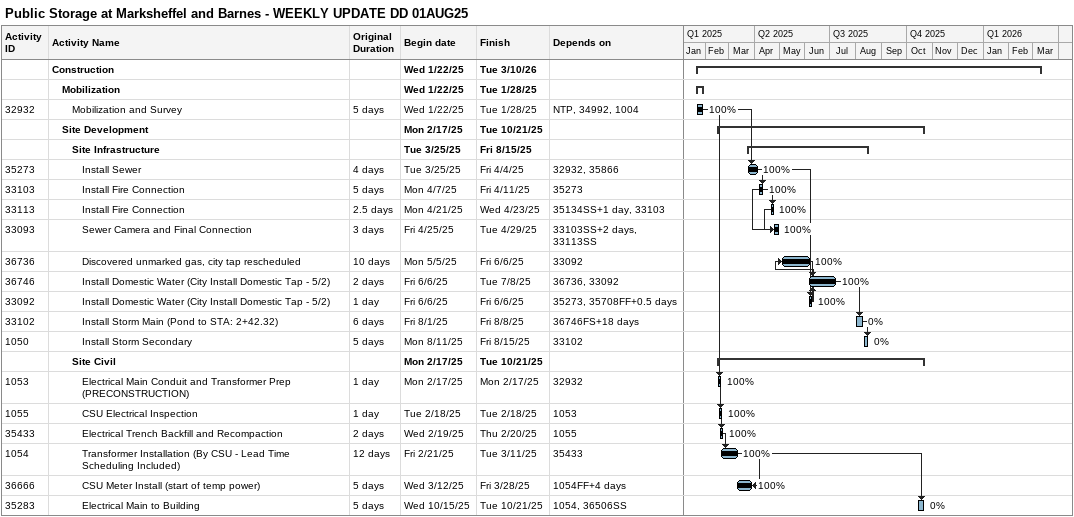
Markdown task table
Public Storage at Marksheffel and Barnes - WEEKLY UPDATE DD 01AUG25

| ID | Level | Task | Original duration | Start | Finish | Predecessors | % complete |
|---|---|---|---|---|---|---|---|
|  | 1 | **Construction** |  | 2025-01-22 | 2026-03-10 |  |  |
|  | 2 | **Mobilization** |  | 2025-01-22 | 2025-01-28 |  |  |
| 32932 | 3 | Mobilization and Survey | 5d | 2025-01-22 | 2025-01-28 | NTP, 34992, 1004 | 100 |
|  | 2 | **Site Development** |  | 2025-02-17 | 2025-10-21 |  |  |
|  | 3 | **Site Infrastructure** |  | 2025-03-25 | 2025-08-15 |  |  |
| 35273 | 4 | Install Sewer | 4d | 2025-03-25 | 2025-04-04 | 32932, 35866 | 100 |
| 33103 | 4 | Install Fire Connection | 5d | 2025-04-07 | 2025-04-11 | 35273 | 100 |
| 33113 | 4 | Install Fire Connection | 2.5d | 2025-04-21 | 2025-04-23 | 35134SS+1d, 33103 | 100 |
| 33093 | 4 | Sewer Camera and Final Connection | 3d | 2025-04-25 | 2025-04-29 | 33103SS+2d, 33113SS | 100 |
| 36736 | 4 | Discovered unmarked gas, city tap rescheduled | 10d | 2025-05-05 | 2025-06-06 | 33092 | 100 |
| 36746 | 4 | Install Domestic Water (City Install Domestic Tap - 5/2) | 2d | 2025-06-06 | 2025-07-08 | 36736, 33092 | 100 |
| 33092 | 4 | Install Domestic Water (City Install Domestic Tap - 5/2) | 1d | 2025-06-06 | 2025-06-06 | 35273, 35708FF+0.5d | 100 |
| 33102 | 4 | Install Storm Main (Pond to STA: 2+42.32) | 6d | 2025-08-01 | 2025-08-08 | 36746FS+18d | 0 |
| 1050 | 4 | Install Storm Secondary | 5d | 2025-08-11 | 2025-08-15 | 33102 | 0 |
|  | 3 | **Site Civil** |  | 2025-02-17 | 2025-10-21 |  |  |
| 1053 | 4 | Electrical Main Conduit and Transformer Prep (PRECONSTRUCTION) | 1d | 2025-02-17 | 2025-02-17 | 32932 | 100 |
| 1055 | 4 | CSU Electrical Inspection | 1d | 2025-02-18 | 2025-02-18 | 1053 | 100 |
| 35433 | 4 | Electrical Trench Backfill and Recompaction | 2d | 2025-02-19 | 2025-02-20 | 1055 | 100 |
| 1054 | 4 | Transformer Installation (By CSU - Lead Time Scheduling Included) | 12d | 2025-02-21 | 2025-03-11 | 35433 | 100 |
| 36666 | 4 | CSU Meter Install (start of temp power) | 5d | 2025-03-12 | 2025-03-28 | 1054FF+4d | 100 |
| 35283 | 4 | Electrical Main to Building | 5d | 2025-10-15 | 2025-10-21 | 1054, 36506SS | 0 |
